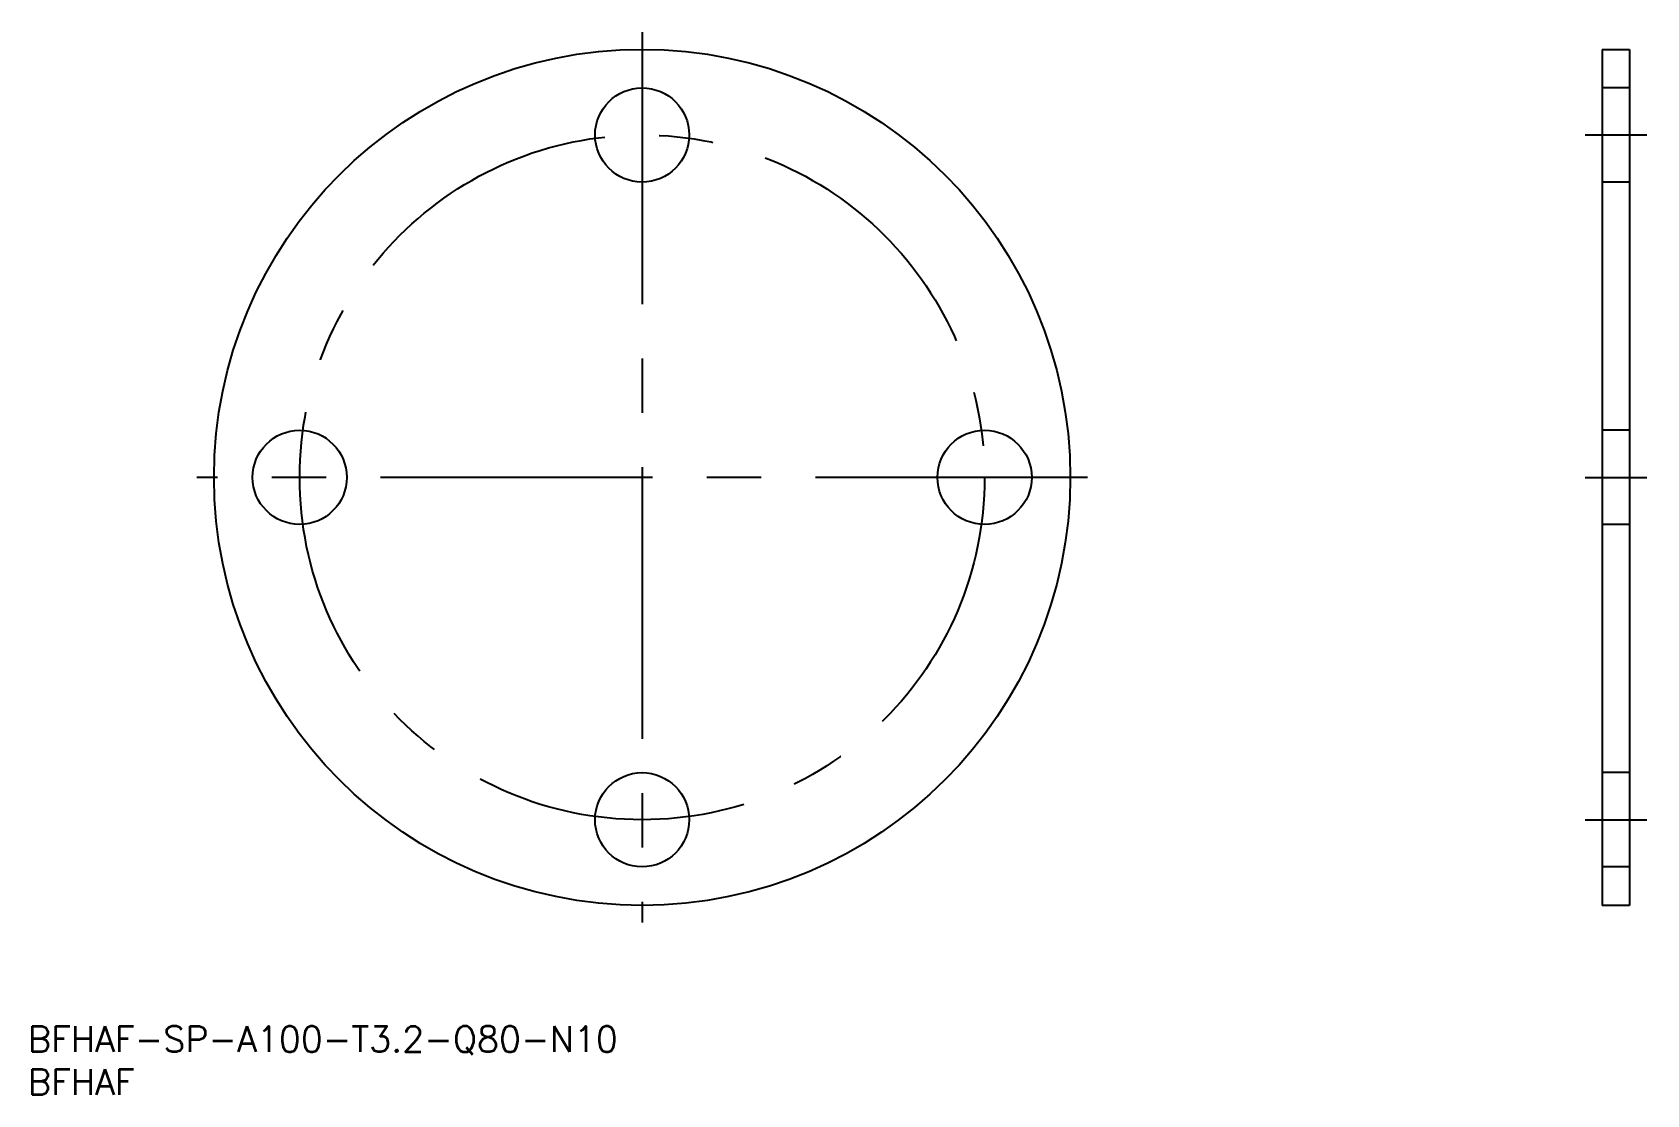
# Model space of a CAD drawing. Extents: x 1 to 189, y 0 to 124.
import ezdxf

# ---------------------------------------------------------------- set-up
doc = ezdxf.new("R2010")
doc.units = 0
doc.linetypes.add('CENTER', pattern=[50.8, 31.75, -6.35, 6.35, -6.35])
doc.linetypes.add('DASHED', pattern=[19.05, 12.7, -6.35])
doc.layers.get('0').update_dxf_attribs({"linetype": 'CONTINUOUS'})
doc.layers.add('CENTER', color=1, linetype='CENTER')
doc.styles.get("Standard").update_dxf_attribs({"font": 'txt.shx', "height": 3, "bigfont": 'bigfont.shx'})

# ---------------------------------------------------------------- blocks, each defined once
blk = doc.blocks.new('*U1')
at = {"color": 7, "linetype": 'CONTINUOUS'}
blk.add_text('BFHAF-SP-A100-T3.2-Q80-N10', height=3, dxfattribs=at).set_placement((0, 5))
blk = doc.blocks.new('*U2')
at = {"color": 7, "linetype": 'CONTINUOUS'}
blk.add_text('BFHAF', height=3, dxfattribs=at).set_placement((0, 0))

msp = doc.modelspace()

# ---------------------------------------------------------------- linework, layer by layer
at = {"color": 7, "linetype": 'CONTINUOUS'}
for p, q in [((183.876661, 122.126286), (187.076661, 122.126286)), ((183.876661, 122.126286), (183.876661, 22.126286)), ((187.076661, 122.126286), (187.076661, 22.126286)), ((187.076661, 22.126286), (183.876661, 22.126286))]:
    msp.add_line(p, q, dxfattribs=at)
at = {"color": 3, "linetype": 'DASHED'}
for p, q in [((187.076661, 117.626286), (183.876661, 117.626286)), ((187.076661, 106.626286), (183.876661, 106.626286)), ((187.076661, 77.626286), (183.876661, 77.626286)), ((187.076661, 66.626286), (183.876661, 66.626286)), ((187.076661, 37.626286), (183.876661, 37.626286)), ((187.076661, 26.626286), (183.876661, 26.626286))]:
    msp.add_line(p, q, dxfattribs=at)
at = {"color": 7, "linetype": 'CONTINUOUS'}
for centre, radius in [((71.744367, 72.126286), 50), ((71.744367, 112.126286), 5.5), ((31.744367, 72.126286), 5.5), ((111.744367, 72.126286), 5.5), ((71.744367, 32.126286), 5.5)]:
    msp.add_circle(centre, radius, dxfattribs=at)
at = {"layer": 'CENTER', "color": 1, "linetype": 'CENTER'}
for p, q in [((71.744367, 124.126286), (71.744367, 20.126286)), ((181.876661, 112.126286), (189.076661, 112.126286)), ((123.744367, 72.126286), (19.744367, 72.126286)), ((181.876661, 72.126286), (189.076661, 72.126286)), ((181.876661, 32.126286), (189.076661, 32.126286))]:
    msp.add_line(p, q, dxfattribs=at)
msp.add_circle((71.744367, 72.126286), 40, dxfattribs=at)

# ---------------------------------------------------------------- block references
at = {"color": 7, "linetype": 'CONTINUOUS'}
for name in ['*U1', '*U2']:
    msp.add_blockref(name, (0, 0), dxfattribs=at)

doc.saveas('drawing.dxf')
